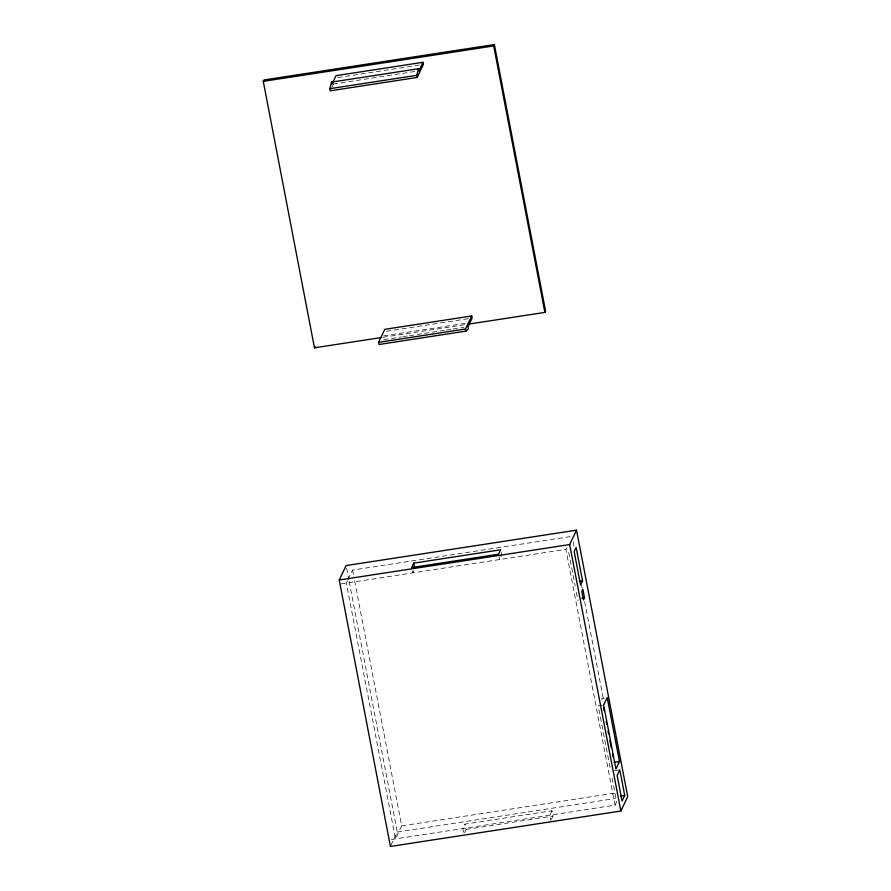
<?xml version="1.0" encoding="UTF-8"?>
<svg xmlns="http://www.w3.org/2000/svg" width="891" height="891" viewBox="0 0 891 891"><rect width="100%" height="100%" fill="white"/><g stroke="black" fill="none" stroke-linecap="round" stroke-linejoin="round"><path stroke-width="0.67" stroke-dasharray="4.46 3.34" d="M331.931 87.262L333.624 83.709M347.479 580.732L346.354 583.093L395.493 838.899L401.707 825.879L353.872 576.878M348.047 579.54L352.569 570.073L572.122 536.315M413.714 570.685L412.656 572.902L412.143 570.24M390.993 845.247L397.297 832.038L348.994 580.609M391.416 839.522L615.046 805.152L565.908 549.346L567.032 546.974M551.384 819.397L552.977 816.067L551.952 810.743L464.991 824.108L462.886 828.541L463.899 833.865M464.434 832.762L466.015 829.432L464.991 824.108M551.952 810.743L549.836 815.176L550.861 820.5M615.046 805.152L616.639 801.822L611.716 776.239M337.812 77.584L419.327 65.054M333.301 84.044L414.816 71.514M386.538 331.252L468.065 318.722M383.709 335.896L466.004 323.244M383.052 337.277L465.347 324.625M383.798 339.638L401.462 336.921M402.821 336.709L408.256 335.874M409.615 335.673L423.203 333.579M424.561 333.368L444.943 330.238M446.302 330.026L451.737 329.191M453.096 328.991L463.966 327.32M340.919 583.928L565.908 549.346M604.488 697.998L601.77 698.41L602.561 702.498M602.283 705.271L598.206 705.895L610.491 769.846M614.367 770.704L619.802 769.869M401.707 825.879L615.77 792.968M397.297 832.038L615.369 798.514M466.015 829.432L552.977 816.067M573.169 541.761L574.205 547.208M581.533 585.298L582.046 588.027M584.663 601.625L603.742 700.961M568.725 552.409L575.152 585.877M576.377 592.27L578.014 600.801M501.21 552.431L501.722 555.104L499.606 559.537L499.094 556.875M352.569 570.073L353.604 575.508M346.632 568.313L348.726 579.239"/><path stroke-width="1.34" d="M422.991 62.292L423.403 64.419L417.188 77.45L330.238 90.815L329.826 88.688L331.53 82.117L418.492 68.752L418.893 70.879L422.991 62.292L336.041 75.657L332.532 83.019M417.188 77.45L416.776 75.323L418.492 68.752M381.682 337.489L314.467 347.824L263.279 81.359L263.948 79.978L494.371 44.55L545.559 311.015L544.891 312.396L468.087 324.201M314.467 347.824L315.136 346.432M544.891 312.396L493.703 45.931L494.371 44.55M378.564 342.356L384.778 329.336L471.729 315.971L472.141 318.098L468.042 326.685L468.443 328.824L465.926 331.118L378.976 344.494L378.564 342.356L465.514 328.991L471.729 315.971M339.237 579.985L346.109 565.573L576.533 530.156L627.721 796.621L620.849 811.022L390.425 846.45L339.237 579.985L569.661 544.568L576.533 530.156M413.747 563.134L411.631 567.578L498.581 554.202L500.697 549.769L413.747 563.134L414.772 568.469M582.569 580.887L580.587 585.042L574.16 551.574L576.143 547.419L582.569 580.887L579.852 581.311M584.507 597.75L583.449 599.966L581.812 591.435L582.87 589.218L584.507 597.75L581.79 598.173M619.49 761.527L615.926 769.011L603.641 705.059L607.205 697.575L619.49 761.527L614.055 762.362M624.714 795.44L622.063 800.987L617.151 775.404L619.802 769.869L624.714 795.44L620.637 796.075M263.279 81.359L493.703 45.931M329.826 88.688L416.776 75.323M603.608 707.933L604.131 710.662M606.214 721.543L606.738 724.26M608.052 731.066L608.575 733.794M609.878 740.588L611.181 747.393M612.496 754.198L613.019 756.927M569.661 544.568L620.849 811.022M465.514 328.991L465.926 331.118M331.53 82.117L331.942 84.255"/></g></svg>
